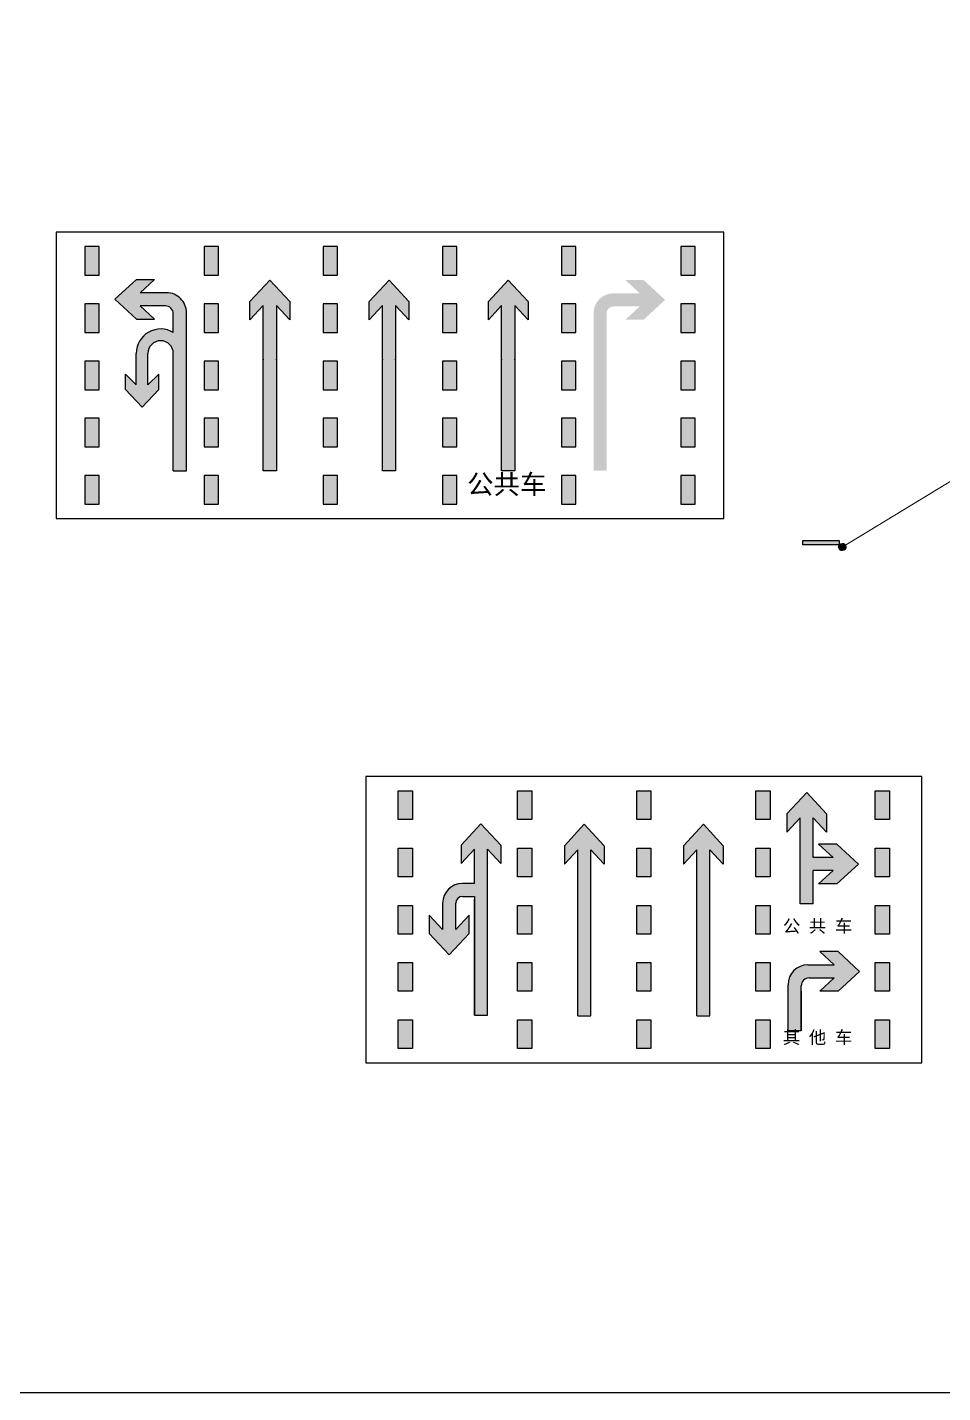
# Model space of a CAD drawing. Header units: millimetres. Extents: x 108070 to 108876, y 12470 to 12955.
# Drawn here: x 108346.4 to 108384.2, y 12720.9 to 12777.3 of the extents above; entities that cross this region are included whole.
import ezdxf

# ---------------------------------------------------------------- set-up
doc = ezdxf.new("R2010")
doc.units = ezdxf.units.MM
doc.header["$LTSCALE"] = 10
doc.layers.get('0').update_dxf_attribs({"linetype": 'CONTINUOUS'})
doc.layers.add('@-交通标志', color=7, linetype='CONTINUOUS')
doc.styles.add('黑体', font='simhei.ttf')

# ---------------------------------------------------------------- blocks, each defined once
blk = doc.blocks.new('A$C4A233A8C')
at = {"layer": '@-交通标志'}
blk.add_hatch(color=256, dxfattribs=at).paths.add_polyline_path([(-1.62601912766695, -0.2661106111481786), (-1.564308024942875, -0.4450140511617064), (-0.1465055644512177, 0.04404392559081316), (-0.208216667175293, 0.222947365604341)])
h = blk.add_hatch(color=256, dxfattribs=at)
edge = h.paths.add_edge_path()
edge.add_ellipse((-0.002069830894470215, 0.003567761741578579), major_axis=(0.1060660184015753, 0.1060660184015753), ratio=0.999999997857393, start_angle=334.0314049956834, end_angle=514.0314049956834)
edge.add_ellipse((-0.002069830894470215, 0.003567761741578579), major_axis=(0.1060660184015753, 0.1060660184015753), ratio=0.999999997857393, start_angle=154.0314049956834, end_angle=334.0314049956834)
blk.add_line((-1.564308024942875, -0.4450140511617064), (-1.62601912766695, -0.2661106111481786))
for p, q in [((-1.62601912766695, -0.2661106111481786), (-0.208216667175293, 0.222947365604341)), ((-0.1465055644512177, 0.04404392559081316), (-1.564308024942875, -0.4450140511617064)), ((-0.208216667175293, 0.222947365604341), (-0.1465055644512177, 0.04404392559081316))]:
    blk.add_line(p, q, dxfattribs=at)
blk.add_ellipse((-0.002069830894470215, 0.003567761741578579), major_axis=(-0.1060660185912559, 0.106066018591256), ratio=0.9999999942807404, start_param=1.117558844947583, end_param=7.400744152127169, dxfattribs=at)
blk.add_point((0, 0), dxfattribs=at)
blk = doc.blocks.new('A$C14243C94')
at = {"layer": '@-交通标志'}
h = blk.add_hatch(color=256, dxfattribs=at)
h.paths.add_polyline_path([(1.180285700596869, 10.03242845507339), (1.770428550895303, 10.03242845507339), (1.770428550895303, 11.21271415567026), (1.180285700596869, 11.21271415567026)])
h.paths.add_polyline_path([(1.770428550895303, 8.852142754476517), (1.180285700596869, 8.852142754476517), (1.180285700596869, 7.671857053879648), (1.770428550895303, 7.671857053879648)])
h.paths.add_polyline_path([(1.770428550895303, 6.491571353282779), (1.180285700596869, 6.491571353282779), (1.180285700596869, 5.31128565268591), (1.770428550895303, 5.31128565268591)])
h.paths.add_polyline_path([(1.180285700596869, 2.950714251492172), (1.770428550895303, 2.950714251492172), (1.770428550895303, 4.130999952089041), (1.180285700596869, 4.130999952089041)])
h.paths.add_polyline_path([(1.180285700596869, 0.5901428502984345), (1.770428550895303, 0.5901428502984345), (1.770428550895303, 1.770428550895303), (1.180285700596869, 1.770428550895303)])
h = blk.add_hatch(color=256, dxfattribs=at)
h.paths.add_polyline_path([(6.098142786417156, 10.03242845507339), (6.688285636715591, 10.03242845507339), (6.688285636715591, 11.21271415567026), (6.098142786417156, 11.21271415567026)])
h.paths.add_polyline_path([(6.688285636715591, 8.852142754476517), (6.098142786417156, 8.852142754476517), (6.098142786417156, 7.671857053879648), (6.688285636715591, 7.671857053879648)])
h.paths.add_polyline_path([(6.688285636715591, 6.491571353282779), (6.098142786417156, 6.491571353282779), (6.098142786417156, 5.31128565268591), (6.688285636715591, 5.31128565268591)])
h.paths.add_polyline_path([(6.098142786417156, 2.950714251492172), (6.688285636715591, 2.950714251492172), (6.688285636715591, 4.130999952089041), (6.098142786417156, 4.130999952089041)])
h.paths.add_polyline_path([(6.098142786417156, 0.5901428502984345), (6.688285636715591, 0.5901428502984345), (6.688285636715591, 1.770428550895303), (6.098142786417156, 1.770428550895303)])
h = blk.add_hatch(color=256, dxfattribs=at)
h.paths.add_polyline_path([(11.01599987223744, 10.03242845507339), (11.60614272253588, 10.03242845507339), (11.60614272253588, 11.21271415567026), (11.01599987223744, 11.21271415567026)])
h.paths.add_polyline_path([(11.60614272253588, 8.852142754476517), (11.01599987223744, 8.852142754476517), (11.01599987223744, 7.671857053879648), (11.60614272253588, 7.671857053879648)])
h.paths.add_polyline_path([(11.60614272253588, 6.491571353282779), (11.01599987223744, 6.491571353282779), (11.01599987223744, 5.31128565268591), (11.60614272253588, 5.31128565268591)])
h.paths.add_polyline_path([(11.01599987223744, 2.950714251492172), (11.60614272253588, 2.950714251492172), (11.60614272253588, 4.130999952089041), (11.01599987223744, 4.130999952089041)])
h.paths.add_polyline_path([(11.01599987223744, 0.5901428502984345), (11.60614272253588, 0.5901428502984345), (11.60614272253588, 1.770428550895303), (11.01599987223744, 1.770428550895303)])
h = blk.add_hatch(color=256, dxfattribs=at)
h.paths.add_polyline_path([(15.93385695805773, 10.03242845507339), (16.52399980835617, 10.03242845507339), (16.52399980835617, 11.21271415567026), (15.93385695805773, 11.21271415567026)])
h.paths.add_polyline_path([(16.52399980835617, 8.852142754476517), (15.93385695805773, 8.852142754476517), (15.93385695805773, 7.671857053879648), (16.52399980835617, 7.671857053879648)])
h.paths.add_polyline_path([(16.52399980835617, 6.491571353282779), (15.93385695805773, 6.491571353282779), (15.93385695805773, 5.31128565268591), (16.52399980835617, 5.31128565268591)])
h.paths.add_polyline_path([(15.93385695805773, 2.950714251492172), (16.52399980835617, 2.950714251492172), (16.52399980835617, 4.130999952089041), (15.93385695805773, 4.130999952089041)])
h.paths.add_polyline_path([(15.93385695805773, 0.5901428502984345), (16.52399980835617, 0.5901428502984345), (16.52399980835617, 1.770428550895303), (15.93385695805773, 1.770428550895303)])
h = blk.add_hatch(color=256, dxfattribs=at)
h.paths.add_polyline_path([(20.85171404387802, 10.03242845507339), (21.44185689417645, 10.03242845507339), (21.44185689417645, 11.21271415567026), (20.85171404387802, 11.21271415567026)])
h.paths.add_polyline_path([(21.44185689417645, 8.852142754476517), (20.85171404387802, 8.852142754476517), (20.85171404387802, 7.671857053879648), (21.44185689417645, 7.671857053879648)])
h.paths.add_polyline_path([(21.44185689417645, 6.491571353282779), (20.85171404387802, 6.491571353282779), (20.85171404387802, 5.31128565268591), (21.44185689417645, 5.31128565268591)])
h.paths.add_polyline_path([(20.85171404387802, 2.950714251492172), (21.44185689417645, 2.950714251492172), (21.44185689417645, 4.130999952089041), (20.85171404387802, 4.130999952089041)])
h.paths.add_polyline_path([(20.85171404387802, 0.5901428502984345), (21.44185689417645, 0.5901428502984345), (21.44185689417645, 1.770428550895303), (20.85171404387802, 1.770428550895303)])
h = blk.add_hatch(color=256, dxfattribs=at)
h.paths.add_polyline_path([(25.76957112969831, 10.03242845507339), (26.35971397999674, 10.03242845507339), (26.35971397999674, 11.21271415567026), (25.76957112969831, 11.21271415567026)])
h.paths.add_polyline_path([(26.35971397999674, 8.852142754476517), (25.76957112969831, 8.852142754476517), (25.76957112969831, 7.671857053879648), (26.35971397999674, 7.671857053879648)])
h.paths.add_polyline_path([(26.35971397999674, 6.491571353282779), (25.76957112969831, 6.491571353282779), (25.76957112969831, 5.31128565268591), (26.35971397999674, 5.31128565268591)])
h.paths.add_polyline_path([(25.76957112969831, 2.950714251492172), (26.35971397999674, 2.950714251492172), (26.35971397999674, 4.130999952089041), (25.76957112969831, 4.130999952089041)])
h.paths.add_polyline_path([(25.76957112969831, 0.5901428502984345), (26.35971397999674, 0.5901428502984345), (26.35971397999674, 1.770428550895303), (25.76957112969831, 1.770428550895303)])
h = blk.add_hatch(color=256, dxfattribs=at)
edge = h.paths.add_edge_path()
edge.add_line((4.828672684860067, 1.967142834328115), (5.369636970703141, 1.967142834328115))
edge.add_line((5.369636970703141, 1.967142834328115), (5.369636970703141, 8.491153799728636))
edge.add_ellipse((4.549994113360299, 8.491153799728636), major_axis=(0.5795750191482512, 0.5795750191482512), ratio=0.9999999999943273, start_angle=314.9999999998375, end_angle=405.0000000001625)
edge.add_line((4.549994113360299, 9.31079664736535), (3.465114827384241, 9.31079664736535))
edge.add_line((3.465114827384241, 9.31079664736535), (4.058208398957504, 9.85995735528195))
edge.add_line((4.058208398957504, 9.85995735528195), (3.304136970196851, 9.85995735528195))
edge.add_line((3.304136970196851, 9.85995735528195), (2.41892268427182, 9.040314507645235))
edge.add_line((2.41892268427182, 9.040314507645235), (3.304136970196851, 8.22067166000852))
edge.add_line((3.304136970196851, 8.22067166000852), (4.058208398957504, 8.22067166000852))
edge.add_line((4.058208398957504, 8.22067166000852), (3.465114827384241, 8.769832367925119))
edge.add_line((3.465114827384241, 8.769832367925119), (4.500815541920019, 8.769832367925119))
edge.add_ellipse((4.500815541920019, 8.441975228870433), major_axis=(-0.2318300076625899, 0.2318300076625899), ratio=0.9999999999748259, start_angle=225.0000000007212, end_angle=314.9999999992788, ccw=False)
edge.add_line((4.828672684860067, 8.441975228870433), (4.828672684860067, 7.66912808638881))
edge.add_ellipse((4.305464413977461, 6.809691842679968), major_axis=(-0.7114694502337016, 0.7114694502337017), ratio=0.9999999999980875, start_angle=-76.33225179927057, end_angle=45.00000000005478)
edge.add_line((3.299294662283501, 6.809691842679968), (3.299294662283501, 5.51317575252142))
edge.add_line((3.299294662283501, 5.51317575252142), (2.856579971543397, 5.955890438021015))
edge.add_line((2.856579971543397, 5.955890438021015), (2.856579971543397, 5.314457228914762))
edge.add_line((2.856579971543397, 5.314457228914762), (3.540775402696454, 4.587499591931191))
edge.add_line((3.540775402696454, 4.587499591931191), (4.224970833849511, 5.314457228914762))
edge.add_line((4.224970833849511, 5.314457228914762), (4.224970833849511, 5.955890438021015))
edge.add_line((4.224970833849511, 5.955890438021015), (3.782256143094855, 5.51317575252142))
edge.add_line((3.782256143094855, 5.51317575252142), (3.782256143094855, 6.809691842679968))
edge.add_ellipse((4.305464413977461, 6.809691842679968), major_axis=(-0.3699641141261288, 0.3699641141261288), ratio=0.9999999999756094, start_angle=225.0000000006987, end_angle=405.0000000006987, ccw=False)
edge.add_line((4.828672684860067, 6.809691842679968), (4.828672684860067, 1.967142834328115))
for points in [[(9.631779743474908, 8.950499896191102), (8.812136895838194, 9.835714171640575), (7.992494048201479, 8.950499896191102), (7.992494048201479, 8.196428476367146), (8.541654756118078, 8.789522040915472), (8.541654756118078, 1.967142834328115), (9.08261903555831, 1.967142834328115), (9.08261903555831, 8.789522040919108), (9.631779743474908, 8.196428476367144)], [(14.5496368292952, 8.950499896191104), (13.72999398165848, 9.835714171640573), (12.91035113402177, 8.950499896191102), (12.91035113402177, 8.196428476367146), (13.45951184193836, 8.78952204091547), (13.45951184193837, 1.967142834328115), (14.0004761213786, 1.967142834328115), (14.0004761213786, 8.789522040919108), (14.5496368292952, 8.196428476367142)], [(18.37736892775865, 1.967142834328115), (18.91833320719888, 1.967142834328115), (18.91833320719888, 8.78952204091911), (19.46749391511548, 8.196428476367146), (19.46749391511548, 8.950499896191104), (18.64785106747877, 9.835714171640575), (17.82820821984205, 8.950499896191104), (17.82820821984205, 8.196428476367146), (18.37736892775865, 8.789522040915472)], [(22.17036274482962, 1.967142834328115), (22.17036274482962, 8.466910616087262, -0.414213562373127), (22.99000559246633, 9.286553463723976), (24.0748848656076, 9.286553463723976), (23.48179130104836, 9.835714171640575), (24.23586272087414, 9.835714171640575), (25.12107699632179, 9.01607132400386), (24.23586272087414, 8.196428476367146), (23.48179130104836, 8.196428476367146), (24.0748848656076, 8.745589184283745), (22.99000559246633, 8.745589184283745, 0.4142135623730794), (22.71132702426985, 8.466910616087262), (22.71132702426985, 1.967142834328115)]]:
    blk.add_hatch(color=256, dxfattribs=at).paths.add_polyline_path(points)
for p, q in [((27.53999968059361, 11.80285700596869), (0, 11.80285700596869)), ((0, 11.80285700596869), (0, 0)), ((27.53999968059361, 0), (27.53999968059361, 11.80285700596869)), ((27.53999968059361, 0), (27.53999968059361, 11.80285700596869)), ((1.180285700596869, 11.21271415567026), (1.180285700596869, 10.03242845507339)), ((1.770428550895303, 11.21271415567026), (1.180285700596869, 11.21271415567026)), ((1.770428550895303, 10.03242845507339), (1.770428550895303, 11.21271415567026)), ((6.098142786417156, 11.21271415567026), (6.098142786417156, 10.03242845507339)), ((6.688285636715591, 11.21271415567026), (6.098142786417156, 11.21271415567026)), ((6.688285636715591, 10.03242845507339), (6.688285636715591, 11.21271415567026)), ((11.01599987223744, 11.21271415567026), (11.01599987223744, 10.03242845507339)), ((11.60614272253588, 11.21271415567026), (11.01599987223744, 11.21271415567026)), ((11.60614272253588, 10.03242845507339), (11.60614272253588, 11.21271415567026)), ((15.93385695805773, 11.21271415567026), (15.93385695805773, 10.03242845507339)), ((16.52399980835617, 11.21271415567026), (15.93385695805773, 11.21271415567026)), ((16.52399980835617, 10.03242845507339), (16.52399980835617, 11.21271415567026)), ((20.85171404387802, 11.21271415567026), (20.85171404387802, 10.03242845507339)), ((21.44185689417645, 11.21271415567026), (20.85171404387802, 11.21271415567026)), ((21.44185689417645, 10.03242845507339), (21.44185689417645, 11.21271415567026)), ((25.76957112969831, 11.21271415567026), (25.76957112969831, 10.03242845507339)), ((26.35971397999674, 11.21271415567026), (25.76957112969831, 11.21271415567026)), ((26.35971397999674, 10.03242845507339), (26.35971397999674, 11.21271415567026)), ((1.180285700596869, 10.03242845507339), (1.770428550895303, 10.03242845507339)), ((2.41892268427182, 9.040314507645235), (3.304136970196851, 9.85995735528195)), ((3.304136970196851, 9.85995735528195), (4.058208398957504, 9.85995735528195)), ((3.465114827384241, 9.31079664736535), (4.058208398957504, 9.85995735528195)), ((6.098142786417156, 10.03242845507339), (6.688285636715591, 10.03242845507339)), ((11.01599987223744, 10.03242845507339), (11.60614272253588, 10.03242845507339)), ((15.93385695805773, 10.03242845507339), (16.52399980835617, 10.03242845507339)), ((20.85171404387802, 10.03242845507339), (21.44185689417645, 10.03242845507339)), ((25.76957112969831, 10.03242845507339), (26.35971397999674, 10.03242845507339)), ((2.41892268427182, 9.040314507645235), (3.304136970196851, 8.22067166000852)), ((4.549994113360299, 9.31079664736535), (3.465114827384241, 9.31079664736535)), ((1.180285700596869, 8.852142754476517), (1.180285700596869, 7.671857053879648)), ((1.770428550895303, 8.852142754476517), (1.180285700596869, 8.852142754476517)), ((1.770428550895303, 7.671857053879648), (1.770428550895303, 8.852142754476517)), ((3.465114827384241, 8.769832367925119), (4.058208398957504, 8.22067166000852)), ((4.500815541920019, 8.769832367925119), (3.465114827384241, 8.769832367925119)), ((5.369636970703141, 1.967142834328115), (5.369636970703141, 8.491153799728636)), ((6.098142786417156, 8.852142754476517), (6.098142786417156, 7.671857053879648)), ((6.688285636715591, 8.852142754476517), (6.098142786417156, 8.852142754476517)), ((6.688285636715591, 7.671857053879648), (6.688285636715591, 8.852142754476517)), ((11.01599987223744, 8.852142754476517), (11.01599987223744, 7.671857053879648)), ((11.60614272253588, 8.852142754476517), (11.01599987223744, 8.852142754476517)), ((11.60614272253588, 7.671857053879648), (11.60614272253588, 8.852142754476517)), ((15.93385695805773, 8.852142754476517), (15.93385695805773, 7.671857053879648)), ((16.52399980835617, 8.852142754476517), (15.93385695805773, 8.852142754476517)), ((16.52399980835617, 7.671857053879648), (16.52399980835617, 8.852142754476517)), ((20.85171404387802, 8.852142754476517), (20.85171404387802, 7.671857053879648)), ((21.44185689417645, 8.852142754476517), (20.85171404387802, 8.852142754476517)), ((21.44185689417645, 7.671857053879648), (21.44185689417645, 8.852142754476517)), ((25.76957112969831, 8.852142754476517), (25.76957112969831, 7.671857053879648)), ((26.35971397999674, 8.852142754476517), (25.76957112969831, 8.852142754476517)), ((26.35971397999674, 7.671857053879648), (26.35971397999674, 8.852142754476517)), ((3.304136970196851, 8.22067166000852), (4.058208398957504, 8.22067166000852)), ((4.828672684860067, 7.66912808638881), (4.828672684860067, 8.441975228870433)), ((1.180285700596869, 7.671857053879648), (1.770428550895303, 7.671857053879648)), ((6.098142786417156, 7.671857053879648), (6.688285636715591, 7.671857053879648)), ((11.01599987223744, 7.671857053879648), (11.60614272253588, 7.671857053879648)), ((15.93385695805773, 7.671857053879648), (16.52399980835617, 7.671857053879648)), ((20.85171404387802, 7.671857053879648), (21.44185689417645, 7.671857053879648)), ((25.76957112969831, 7.671857053879648), (26.35971397999674, 7.671857053879648)), ((3.299294662283501, 5.51317575252142), (3.299294662283501, 6.809691842679968)), ((3.782256143094855, 5.51317575252142), (3.782256143094855, 6.809691842679968)), ((4.828672684860067, 1.967142834328115), (4.828672684860067, 6.809691842679968)), ((1.180285700596869, 6.491571353282779), (1.180285700596869, 5.31128565268591)), ((1.770428550895303, 6.491571353282779), (1.180285700596869, 6.491571353282779)), ((1.770428550895303, 5.31128565268591), (1.770428550895303, 6.491571353282779)), ((6.098142786417156, 6.491571353282779), (6.098142786417156, 5.31128565268591)), ((6.688285636715591, 6.491571353282779), (6.098142786417156, 6.491571353282779)), ((6.688285636715591, 5.31128565268591), (6.688285636715591, 6.491571353282779)), ((11.01599987223744, 6.491571353282779), (11.01599987223744, 5.31128565268591)), ((11.60614272253588, 6.491571353282779), (11.01599987223744, 6.491571353282779)), ((11.60614272253588, 5.31128565268591), (11.60614272253588, 6.491571353282779)), ((15.93385695805773, 6.491571353282779), (15.93385695805773, 5.31128565268591)), ((16.52399980835617, 6.491571353282779), (15.93385695805773, 6.491571353282779)), ((16.52399980835617, 5.31128565268591), (16.52399980835617, 6.491571353282779)), ((20.85171404387802, 6.491571353282779), (20.85171404387802, 5.31128565268591)), ((21.44185689417645, 6.491571353282779), (20.85171404387802, 6.491571353282779)), ((21.44185689417645, 5.31128565268591), (21.44185689417645, 6.491571353282779)), ((25.76957112969831, 6.491571353282779), (25.76957112969831, 5.31128565268591)), ((26.35971397999674, 6.491571353282779), (25.76957112969831, 6.491571353282779)), ((26.35971397999674, 5.31128565268591), (26.35971397999674, 6.491571353282779)), ((2.856579971543397, 5.955890438021015), (3.299294662283501, 5.51317575252142)), ((2.856579971543397, 5.314457228914762), (2.856579971543397, 5.955890438021015)), ((4.224970833849511, 5.955890438021015), (3.782256143094855, 5.51317575252142)), ((4.224970833849511, 5.314457228914762), (4.224970833849511, 5.955890438021015)), ((1.180285700596869, 5.31128565268591), (1.770428550895303, 5.31128565268591)), ((3.540775402696454, 4.587499591931191), (2.856579971543397, 5.314457228914762)), ((3.540775402696454, 4.587499591931191), (4.224970833849511, 5.314457228914762)), ((6.098142786417156, 5.31128565268591), (6.688285636715591, 5.31128565268591)), ((11.01599987223744, 5.31128565268591), (11.60614272253588, 5.31128565268591)), ((15.93385695805773, 5.31128565268591), (16.52399980835617, 5.31128565268591)), ((20.85171404387802, 5.31128565268591), (21.44185689417645, 5.31128565268591)), ((25.76957112969831, 5.31128565268591), (26.35971397999674, 5.31128565268591)), ((1.180285700596869, 4.130999952089041), (1.180285700596869, 2.950714251492172)), ((1.770428550895303, 4.130999952089041), (1.180285700596869, 4.130999952089041)), ((1.770428550895303, 2.950714251492172), (1.770428550895303, 4.130999952089041)), ((6.098142786417156, 4.130999952089041), (6.098142786417156, 2.950714251492172)), ((6.688285636715591, 4.130999952089041), (6.098142786417156, 4.130999952089041)), ((6.688285636715591, 2.950714251492172), (6.688285636715591, 4.130999952089041)), ((11.01599987223744, 4.130999952089041), (11.01599987223744, 2.950714251492172)), ((11.60614272253588, 4.130999952089041), (11.01599987223744, 4.130999952089041)), ((11.60614272253588, 2.950714251492172), (11.60614272253588, 4.130999952089041)), ((15.93385695805773, 4.130999952089041), (15.93385695805773, 2.950714251492172)), ((16.52399980835617, 4.130999952089041), (15.93385695805773, 4.130999952089041)), ((16.52399980835617, 2.950714251492172), (16.52399980835617, 4.130999952089041)), ((20.85171404387802, 4.130999952089041), (20.85171404387802, 2.950714251492172)), ((21.44185689417645, 4.130999952089041), (20.85171404387802, 4.130999952089041)), ((21.44185689417645, 2.950714251492172), (21.44185689417645, 4.130999952089041)), ((25.76957112969831, 4.130999952089041), (25.76957112969831, 2.950714251492172)), ((26.35971397999674, 4.130999952089041), (25.76957112969831, 4.130999952089041)), ((26.35971397999674, 2.950714251492172), (26.35971397999674, 4.130999952089041)), ((1.180285700596869, 2.950714251492172), (1.770428550895303, 2.950714251492172)), ((6.098142786417156, 2.950714251492172), (6.688285636715591, 2.950714251492172)), ((11.01599987223744, 2.950714251492172), (11.60614272253588, 2.950714251492172)), ((15.93385695805773, 2.950714251492172), (16.52399980835617, 2.950714251492172)), ((20.85171404387802, 2.950714251492172), (21.44185689417645, 2.950714251492172)), ((25.76957112969831, 2.950714251492172), (26.35971397999674, 2.950714251492172)), ((1.180285700596869, 1.770428550895303), (1.180285700596869, 0.5901428502984345)), ((1.770428550895303, 1.770428550895303), (1.180285700596869, 1.770428550895303)), ((1.770428550895303, 0.5901428502984345), (1.770428550895303, 1.770428550895303)), ((4.828672684860067, 1.967142834328115), (5.369636970703141, 1.967142834328115)), ((6.098142786417156, 1.770428550895303), (6.098142786417156, 0.5901428502984345)), ((6.688285636715591, 1.770428550895303), (6.098142786417156, 1.770428550895303)), ((6.688285636715591, 0.5901428502984345), (6.688285636715591, 1.770428550895303)), ((11.01599987223744, 1.770428550895303), (11.01599987223744, 0.5901428502984345)), ((11.60614272253588, 1.770428550895303), (11.01599987223744, 1.770428550895303)), ((11.60614272253588, 0.5901428502984345), (11.60614272253588, 1.770428550895303)), ((15.93385695805773, 1.770428550895303), (15.93385695805773, 0.5901428502984345)), ((16.52399980835617, 1.770428550895303), (15.93385695805773, 1.770428550895303)), ((16.52399980835617, 0.5901428502984345), (16.52399980835617, 1.770428550895303)), ((20.85171404387802, 1.770428550895303), (20.85171404387802, 0.5901428502984345)), ((21.44185689417645, 1.770428550895303), (20.85171404387802, 1.770428550895303)), ((21.44185689417645, 0.5901428502984345), (21.44185689417645, 1.770428550895303)), ((25.76957112969831, 1.770428550895303), (25.76957112969831, 0.5901428502984345)), ((26.35971397999674, 1.770428550895303), (25.76957112969831, 1.770428550895303)), ((26.35971397999674, 0.5901428502984345), (26.35971397999674, 1.770428550895303)), ((1.180285700596869, 0.5901428502984345), (1.770428550895303, 0.5901428502984345)), ((6.098142786417156, 0.5901428502984345), (6.688285636715591, 0.5901428502984345)), ((11.01599987223744, 0.5901428502984345), (11.60614272253588, 0.5901428502984345)), ((15.93385695805773, 0.5901428502984345), (16.52399980835617, 0.5901428502984345)), ((20.85171404387802, 0.5901428502984345), (21.44185689417645, 0.5901428502984345)), ((25.76957112969831, 0.5901428502984345), (26.35971397999674, 0.5901428502984345)), ((0, 0), (27.53999968059361, 0))]:
    blk.add_line(p, q, dxfattribs=at)
for points in [[(9.631779743474908, 8.196428476367146), (9.08261903555831, 8.78952204091911), (9.08261903555831, 1.967142834328115), (8.541654756118078, 1.967142834328115), (8.541654756118078, 8.789522040915472), (7.992494048201479, 8.196428476367146), (7.992494048201479, 8.950499896191104), (8.812136895838194, 9.835714171640575), (9.631779743474908, 8.950499896191104)], [(14.5496368292952, 8.196428476367146), (14.0004761213786, 8.78952204091911), (14.0004761213786, 1.967142834328115), (13.45951184193837, 1.967142834328115), (13.45951184193837, 8.789522040915472), (12.91035113402177, 8.196428476367146), (12.91035113402177, 8.950499896191104), (13.72999398165848, 9.835714171640575), (14.5496368292952, 8.950499896191104)], [(19.46749391511548, 8.196428476367146), (18.91833320719888, 8.78952204091911), (18.91833320719888, 1.967142834328115), (18.37736892775865, 1.967142834328115), (18.37736892775865, 8.789522040915472), (17.82820821984205, 8.196428476367146), (17.82820821984205, 8.950499896191104), (18.64785106747877, 9.835714171640575), (19.46749391511548, 8.950499896191104)]]:
    blk.add_lwpolyline(points, close=True, dxfattribs=at)
for centre, major_axis, ratio, start_param, end_param in [((4.549994113360299, 8.491153799728636), (0.5795750191482512, 0.5795750191482512), 0.9999999999943274, 5.497787143779302, 7.06858347057987), ((4.500815541920019, 8.441975228870433), (-0.2318300076625899, 0.2318300076625899), 0.999999999974826, 3.926990816999829, 5.497787143769551), ((4.305464413977461, 6.809691842679968), (-0.7114694502337016, 0.7114694502337017), 0.9999999999980875, -1.332249119358637, 0.7853981633984044), ((4.305464413977461, 6.809691842679968), (-0.3699641141261288, 0.3699641141261288), 0.9999999999756094, 3.926990816999437, 7.06858347058923)]:
    blk.add_ellipse(centre, major_axis=major_axis, ratio=ratio, start_param=start_param, end_param=end_param, dxfattribs=at)
at = {"layer": '@-交通标志', "color": 0, "linetype": 'ByBlock'}
for p in [(8.541654756118078, 6.557142781093717), (9.08261903555831, 6.557142781093717), (13.45951184193837, 6.557142781093717), (14.0004761213786, 6.557142781093717), (18.37736892775865, 6.557142781093717), (18.91833320719888, 6.557142781093717)]:
    blk.add_point(p, dxfattribs=at)
at = {"layer": '@-交通标志'}
blk.add_solid([(6.055469265542342, 9.823911314633733), (6.059403551204014, 9.823911314633733), (6.057436408373178, 9.835714171640575)], dxfattribs=at)

msp = doc.modelspace()

# ---------------------------------------------------------------- hatches: boundary and pattern name
at = {"layer": '@-交通标志'}
h = msp.add_hatch(color=256, dxfattribs=at)
h.paths.add_polyline_path([(108377.0607492416, 12745.76082218402), (108376.4706063913, 12745.76082218402), (108376.4706063913, 12744.58053648343), (108377.0607492416, 12744.58053648343)])
h.paths.add_polyline_path([(108377.0607492416, 12743.40025078283), (108376.4706063913, 12743.40025078283), (108376.4706063913, 12742.21996508223), (108377.0607492416, 12742.21996508223)])
h.paths.add_polyline_path([(108377.0607492416, 12741.03967938163), (108376.4706063913, 12741.03967938163), (108376.4706063913, 12739.85939368104), (108377.0607492416, 12739.85939368104)])
h.paths.add_polyline_path([(108377.0607492416, 12738.67910798044), (108376.4706063913, 12738.67910798044), (108376.4706063913, 12737.49882227984), (108377.0607492416, 12737.49882227984)])
h.paths.add_polyline_path([(108377.0607492416, 12736.31853657925), (108376.4706063913, 12736.31853657925), (108376.4706063913, 12735.13825087865), (108377.0607492416, 12735.13825087865)])
h.paths.add_polyline_path([(108372.1428921558, 12745.76082218402), (108371.5527493055, 12745.76082218402), (108371.5527493055, 12744.58053648343), (108372.1428921558, 12744.58053648343)])
h.paths.add_polyline_path([(108372.1428921558, 12743.40025078283), (108371.5527493055, 12743.40025078283), (108371.5527493055, 12742.21996508223), (108372.1428921558, 12742.21996508223)])
h.paths.add_polyline_path([(108372.1428921558, 12741.03967938163), (108371.5527493055, 12741.03967938163), (108371.5527493055, 12739.85939368104), (108372.1428921558, 12739.85939368104)])
h.paths.add_polyline_path([(108372.1428921558, 12738.67910798044), (108371.5527493055, 12738.67910798044), (108371.5527493055, 12737.49882227984), (108372.1428921558, 12737.49882227984)])
h.paths.add_polyline_path([(108372.1428921558, 12736.31853657925), (108371.5527493055, 12736.31853657925), (108371.5527493055, 12735.13825087865), (108372.1428921558, 12735.13825087865)])
h.paths.add_polyline_path([(108367.22503507, 12736.31853657925), (108366.6348922197, 12736.31853657925), (108366.6348922197, 12735.13825087865), (108367.22503507, 12735.13825087865)])
h.paths.add_polyline_path([(108367.22503507, 12738.67910798044), (108366.6348922197, 12738.67910798044), (108366.6348922197, 12737.49882227984), (108367.22503507, 12737.49882227984)])
h.paths.add_polyline_path([(108367.22503507, 12741.03967938163), (108366.6348922197, 12741.03967938163), (108366.6348922197, 12739.85939368104), (108367.22503507, 12739.85939368104)])
h.paths.add_polyline_path([(108367.22503507, 12743.40025078283), (108366.6348922197, 12743.40025078283), (108366.6348922197, 12742.21996508223), (108367.22503507, 12742.21996508223)])
h.paths.add_polyline_path([(108367.22503507, 12745.76082218402), (108366.6348922197, 12745.76082218402), (108366.6348922197, 12744.58053648343), (108367.22503507, 12744.58053648343)])
h.paths.add_polyline_path([(108362.3071779841, 12745.76082218402), (108361.7170351338, 12745.76082218402), (108361.7170351338, 12744.58053648343), (108362.3071779841, 12744.58053648343)])
h.paths.add_polyline_path([(108362.3071779841, 12743.40025078283), (108361.7170351338, 12743.40025078283), (108361.7170351338, 12742.21996508223), (108362.3071779841, 12742.21996508223)])
h.paths.add_polyline_path([(108362.3071779841, 12741.03967938163), (108361.7170351338, 12741.03967938163), (108361.7170351338, 12739.85939368104), (108362.3071779841, 12739.85939368104)])
h.paths.add_polyline_path([(108362.3071779841, 12738.67910798044), (108361.7170351338, 12738.67910798044), (108361.7170351338, 12737.49882227984), (108362.3071779841, 12737.49882227984)])
h.paths.add_polyline_path([(108362.3071779841, 12736.31853657925), (108361.7170351338, 12736.31853657925), (108361.7170351338, 12735.13825087865), (108362.3071779841, 12735.13825087865)])
for points in [[(108378.5688938216, 12745.69525075621), (108377.7492509739, 12744.81003648076), (108377.7492509739, 12744.05596506094), (108378.2984116819, 12744.64905862549), (108378.2984116819, 12744.2772686298), (108378.2984116819, 12741.10525080945), (108378.8393759613, 12741.10525080945), (108378.8393759613, 12742.474054365), (108379.6537730947, 12742.474054365), (108379.0606795302, 12741.92489365708), (108379.81475095, 12741.92489365708), (108380.6999652254, 12742.74453650472), (108379.81475095, 12743.56417935236), (108379.0606795302, 12743.56417935236), (108379.6537730947, 12743.01501864444), (108378.8393759613, 12743.01501864444), (108378.8393759613, 12744.64905862549), (108379.3885366692, 12744.05596506094), (108379.3885366692, 12744.81003648076)], [(108365.3972320562, 12743.36187248311), (108365.9463927642, 12742.76877891856), (108365.9463927642, 12743.52285033838), (108365.1267499165, 12744.40806461383), (108364.3071070689, 12743.52285033838), (108364.3071070689, 12742.76877891856), (108364.8562677768, 12743.36187248311), (108364.8562677768, 12741.94913607092), (108364.3644820682, 12741.94913607092, 0.4142135623730951), (108363.5448392206, 12741.12949322328), (108363.5448392206, 12740.04461395015), (108362.9956785127, 12740.6377075147), (108362.9956785127, 12739.88363609488), (108363.8153213603, 12738.99842181943), (108364.6349642079, 12739.88363609488), (108364.6349642079, 12740.6377075147), (108364.0858035, 12740.04461395015), (108364.0858035, 12741.12949322328, -0.4142135623740978), (108364.3644820682, 12741.40817179148), (108364.8562677768, 12741.40817179148), (108364.8562677768, 12736.51525009288), (108365.3972320562, 12736.51525009288), (108365.3972320562, 12743.12797855294)], [(108369.6593743274, 12743.33763006927), (108370.2085350354, 12742.74453650472), (108370.2085350354, 12743.49860792454), (108369.3888921877, 12744.38382219999), (108368.5692493401, 12743.49860792454), (108368.5692493401, 12742.74453650472), (108369.118410048, 12743.33763006927), (108369.118410048, 12742.96584007358), (108369.118410048, 12736.51525086268), (108369.6593743274, 12736.51525086268)], [(108374.5772314133, 12743.33763006927), (108375.1263921212, 12742.74453650472), (108375.1263921212, 12743.49860792454), (108374.3067492735, 12744.38382219999), (108373.4871064259, 12743.49860792454), (108373.4871064259, 12742.74453650472), (108374.0362671338, 12743.33763006927), (108374.0362671338, 12742.96584007358), (108374.0362671338, 12736.51525086268), (108374.5772314133, 12736.51525086268)], [(108378.6687240713, 12738.04798298776), (108379.7044247736, 12738.04798298776), (108379.111331209, 12737.49882227984), (108379.8654026289, 12737.49882227984), (108380.7506169043, 12738.31846512748), (108379.8654026289, 12739.13810797512), (108379.111331209, 12739.13810797512), (108379.7044247736, 12738.5889472672), (108378.6195455004, 12738.5889472672, 0.4142135623730951), (108377.7999026528, 12737.76930441956), (108377.7999026528, 12735.85953658457), (108378.3408669323, 12735.85953658457), (108378.3408669323, 12737.49882227984), (108378.3408669323, 12737.72012584871, -0.4142135623730951)], [(108381.3884634771, 12735.13825087865), (108381.9786063274, 12735.13825087865), (108381.9786063274, 12736.31853657925), (108381.3884634771, 12736.31853657925)]]:
    msp.add_hatch(color=256, dxfattribs=at).paths.add_polyline_path(points)
h = msp.add_hatch(color=256, dxfattribs=at)
h.paths.add_polyline_path([(108381.9786063274, 12745.76082218402), (108381.3884634771, 12745.76082218402), (108381.3884634771, 12744.58053648343), (108381.9786063274, 12744.58053648343)])
h.paths.add_polyline_path([(108381.9786063274, 12743.40025078283), (108381.3884634771, 12743.40025078283), (108381.3884634771, 12742.21996508223), (108381.9786063274, 12742.21996508223)])
h.paths.add_polyline_path([(108381.9786063274, 12741.03967938163), (108381.3884634771, 12741.03967938163), (108381.3884634771, 12739.85939368104), (108381.9786063274, 12739.85939368104)])
h.paths.add_polyline_path([(108381.9786063274, 12738.67910798044), (108381.3884634771, 12738.67910798044), (108381.3884634771, 12737.49882227984), (108381.9786063274, 12737.49882227984)])

# ---------------------------------------------------------------- linework, layer by layer
at = {"layer": '@-交通标志', "lineweight": 0, "ltscale": 0.5}
msp.add_line((108385.6039472977, 12759.20271849536, 346.681), (108380.0366182515, 12755.82123037802, 346.681), dxfattribs=at)
at = {"layer": '@-交通标志'}
for p, q in [((108383.3228205975, 12746.35096503432), (108360.3728208637, 12746.35096503432)), ((108360.3728208637, 12746.35096503432), (108360.3728208637, 12734.54810802835)), ((108383.3228205975, 12734.54810802835), (108383.3228205975, 12746.35096503432)), ((108378.5688938216, 12745.69525075621), (108377.7492509739, 12744.81003648076)), ((108378.5688938216, 12745.69525075621), (108379.3885366692, 12744.81003648076)), ((108377.7492509739, 12744.81003648076), (108377.7492509739, 12744.05596506094)), ((108379.3885366692, 12744.81003648076), (108379.3885366692, 12744.05596506094)), ((108365.1267499165, 12744.40806461383), (108364.3071070689, 12743.52285033838)), ((108365.1267499165, 12744.40806461383), (108365.9463927642, 12743.52285033838)), ((108369.3888921877, 12744.38382219999), (108368.5692493401, 12743.49860792454)), ((108369.3888921877, 12744.38382219999), (108370.2085350354, 12743.49860792454)), ((108374.3067492735, 12744.38382219999), (108373.4871064259, 12743.49860792454)), ((108374.3067492735, 12744.38382219999), (108375.1263921212, 12743.49860792454)), ((108378.2984116819, 12744.64905862549), (108377.7492509739, 12744.05596506094)), ((108378.2984116819, 12744.2772686298), (108378.2984116819, 12744.64905862549)), ((108378.2984116819, 12741.10525080945), (108378.2984116819, 12744.2772686298)), ((108378.8393759613, 12743.01501864444), (108378.8393759613, 12744.64905862549)), ((108378.8393759613, 12744.64905862549), (108379.3885366692, 12744.05596506094)), ((108364.3071070689, 12743.52285033838), (108364.3071070689, 12742.76877891856)), ((108364.8562677768, 12743.36187248311), (108364.3071070689, 12742.76877891856)), ((108364.8562677768, 12741.94913607092), (108364.8562677768, 12743.36187248311)), ((108365.3972320562, 12741.72783250206), (108365.3972320562, 12743.36187248311)), ((108365.3972320562, 12743.36187248311), (108365.9463927642, 12742.76877891856)), ((108365.9463927642, 12743.52285033838), (108365.9463927642, 12742.76877891856)), ((108366.6348922197, 12743.40025078283), (108367.22503507, 12743.40025078283)), ((108366.6348922197, 12742.21996508223), (108366.6348922197, 12743.40025078283)), ((108367.22503507, 12743.40025078283), (108367.22503507, 12742.21996508223)), ((108368.5692493401, 12743.49860792454), (108368.5692493401, 12742.74453650472)), ((108369.118410048, 12743.33763006927), (108368.5692493401, 12742.74453650472)), ((108369.118410048, 12742.96584007358), (108369.118410048, 12743.33763006927)), ((108369.6593743274, 12736.49100767904), (108369.6593743274, 12743.33763006927)), ((108369.6593743274, 12743.33763006927), (108370.2085350354, 12742.74453650472)), ((108370.2085350354, 12743.49860792454), (108370.2085350354, 12742.74453650472)), ((108373.4871064259, 12743.49860792454), (108373.4871064259, 12742.74453650472)), ((108374.0362671338, 12743.33763006927), (108373.4871064259, 12742.74453650472)), ((108374.0362671338, 12742.96584007358), (108374.0362671338, 12743.33763006927)), ((108374.5772314133, 12743.33763006927), (108375.1263921212, 12742.74453650472)), ((108374.5772314133, 12736.49100767904), (108374.5772314133, 12743.33763006927)), ((108375.1263921212, 12743.49860792454), (108375.1263921212, 12742.74453650472)), ((108379.81475095, 12743.56417935236), (108379.0606795302, 12743.56417935236)), ((108379.6537730947, 12743.01501864444), (108379.0606795302, 12743.56417935236)), ((108380.6999652254, 12742.74453650472), (108379.81475095, 12743.56417935236)), ((108369.118410048, 12736.49100767904), (108369.118410048, 12742.96584007358)), ((108374.0362671338, 12736.49100767904), (108374.0362671338, 12742.96584007358)), ((108379.6537730947, 12743.01501864444), (108378.8393759613, 12743.01501864444)), ((108379.6537730947, 12742.474054365), (108378.8393759613, 12742.474054365)), ((108378.8393759613, 12741.10525080945), (108378.8393759613, 12742.474054365)), ((108379.6537730947, 12742.474054365), (108379.0606795302, 12741.92489365708)), ((108380.6999652254, 12742.74453650472), (108379.81475095, 12741.92489365708)), ((108367.22503507, 12742.21996508223), (108366.6348922197, 12742.21996508223)), ((108379.81475095, 12741.92489365708), (108379.0606795302, 12741.92489365708)), ((108364.8562677768, 12736.51525009288), (108364.8562677768, 12741.29521111317)), ((108365.3972320562, 12736.51525009288), (108365.3972320562, 12741.29521111317)), ((108366.6348922197, 12741.03967938163), (108367.22503507, 12741.03967938163)), ((108366.6348922197, 12739.85939368104), (108366.6348922197, 12741.03967938163)), ((108367.22503507, 12741.03967938163), (108367.22503507, 12739.85939368104)), ((108378.8393759613, 12741.10525080945), (108378.2984116819, 12741.10525080945)), ((108367.22503507, 12739.85939368104), (108366.6348922197, 12739.85939368104)), ((108379.7044247736, 12738.5889472672), (108379.111331209, 12739.13810797512)), ((108379.8654026289, 12739.13810797512), (108379.111331209, 12739.13810797512)), ((108380.7506169043, 12738.31846512748), (108379.8654026289, 12739.13810797512)), ((108378.6195455004, 12738.5889472672), (108379.7044247736, 12738.5889472672)), ((108378.6687240713, 12738.04798298776), (108379.7044247736, 12738.04798298776)), ((108379.7044247736, 12738.04798298776), (108379.111331209, 12737.49882227984)), ((108380.7506169043, 12738.31846512748), (108379.8654026289, 12737.49882227984)), ((108377.7999026528, 12735.85953658457), (108377.7999026528, 12737.76930441956)), ((108378.3408669323, 12735.85953658457), (108378.3408669323, 12737.72012584871)), ((108378.3408669323, 12737.49882227984), (108378.3408669323, 12735.85953658457)), ((108379.8654026289, 12737.49882227984), (108379.111331209, 12737.49882227984)), ((108369.118410048, 12736.49100767904), (108369.6593743274, 12736.49100767904)), ((108374.0362671338, 12736.49100767904), (108374.5772314133, 12736.49100767904)), ((108378.3408669323, 12735.85953658457), (108377.7999026528, 12735.85953658457)), ((108360.3728208637, 12734.54810802835), (108383.3228205975, 12734.54810802835))]:
    msp.add_line(p, q, dxfattribs=at)
at = {"layer": '@-交通标志', "color": 7}
for p, q in [((108365.3972320562, 12736.51525009288), (108365.3972320562, 12743.12797855294)), ((108364.8562677768, 12741.94913607092), (108364.3644820682, 12741.94913607092)), ((108364.3644820682, 12741.40817179148), (108364.8562677768, 12741.40817179148)), ((108364.8562677768, 12741.40817179148), (108364.8562677768, 12736.51525009288)), ((108363.5448392206, 12741.12949322328), (108363.5448392206, 12740.04461395015)), ((108364.0858035, 12740.04461395015), (108364.0858035, 12741.12949322328)), ((108363.5448392206, 12740.04461395015), (108362.9956785127, 12740.6377075147)), ((108362.9956785127, 12740.6377075147), (108362.9956785127, 12739.88363609488)), ((108364.6349642079, 12740.6377075147), (108364.0858035, 12740.04461395015)), ((108364.6349642079, 12739.88363609488), (108364.6349642079, 12740.6377075147)), ((108362.9956785127, 12739.88363609488), (108363.8153213603, 12738.99842181943)), ((108363.8153213603, 12738.99842181943), (108364.6349642079, 12739.88363609488)), ((108364.8562677768, 12736.51525009288), (108365.3972320562, 12736.51525009288))]:
    msp.add_line(p, q, dxfattribs=at)
at = {"layer": '@-交通标志'}
for points in [[(108344.1199944709, 12879.2993342061), (108577.0754468309, 12879.2993342061), (108577.0754468309, 12720.94097418995), (108344.1199944709, 12720.94097418995)], [(108361.7170351338, 12745.76082218402), (108362.3071779841, 12745.76082218402), (108362.3071779841, 12744.58053648343), (108361.7170351338, 12744.58053648343)], [(108366.6348922197, 12745.76082218402), (108367.22503507, 12745.76082218402), (108367.22503507, 12744.58053648343), (108366.6348922197, 12744.58053648343)], [(108371.5527493055, 12745.76082218402), (108372.1428921558, 12745.76082218402), (108372.1428921558, 12744.58053648343), (108371.5527493055, 12744.58053648343)], [(108376.4706063913, 12745.76082218402), (108377.0607492416, 12745.76082218402), (108377.0607492416, 12744.58053648343), (108376.4706063913, 12744.58053648343)], [(108381.3884634771, 12745.76082218402), (108381.9786063274, 12745.76082218402), (108381.9786063274, 12744.58053648343), (108381.3884634771, 12744.58053648343)], [(108361.7170351338, 12743.40025078283), (108362.3071779841, 12743.40025078283), (108362.3071779841, 12742.21996508223), (108361.7170351338, 12742.21996508223)], [(108371.5527493055, 12743.40025078283), (108372.1428921558, 12743.40025078283), (108372.1428921558, 12742.21996508223), (108371.5527493055, 12742.21996508223)], [(108376.4706063913, 12743.40025078283), (108377.0607492416, 12743.40025078283), (108377.0607492416, 12742.21996508223), (108376.4706063913, 12742.21996508223)], [(108381.3884634771, 12743.40025078283), (108381.9786063274, 12743.40025078283), (108381.9786063274, 12742.21996508223), (108381.3884634771, 12742.21996508223)], [(108361.7170351338, 12741.03967938163), (108362.3071779841, 12741.03967938163), (108362.3071779841, 12739.85939368104), (108361.7170351338, 12739.85939368104)], [(108371.5527493055, 12741.03967938163), (108372.1428921558, 12741.03967938163), (108372.1428921558, 12739.85939368104), (108371.5527493055, 12739.85939368104)], [(108376.4706063913, 12741.03967938163), (108377.0607492416, 12741.03967938163), (108377.0607492416, 12739.85939368104), (108376.4706063913, 12739.85939368104)], [(108381.3884634771, 12741.03967938163), (108381.9786063274, 12741.03967938163), (108381.9786063274, 12739.85939368104), (108381.3884634771, 12739.85939368104)], [(108361.7170351338, 12738.67910798044), (108362.3071779841, 12738.67910798044), (108362.3071779841, 12737.49882227984), (108361.7170351338, 12737.49882227984)], [(108366.6348922197, 12738.67910798044), (108367.22503507, 12738.67910798044), (108367.22503507, 12737.49882227984), (108366.6348922197, 12737.49882227984)], [(108371.5527493055, 12738.67910798044), (108372.1428921558, 12738.67910798044), (108372.1428921558, 12737.49882227984), (108371.5527493055, 12737.49882227984)], [(108376.4706063913, 12738.67910798044), (108377.0607492416, 12738.67910798044), (108377.0607492416, 12737.49882227984), (108376.4706063913, 12737.49882227984)], [(108381.3884634771, 12738.67910798044), (108381.9786063274, 12738.67910798044), (108381.9786063274, 12737.49882227984), (108381.3884634771, 12737.49882227984)], [(108361.7170351338, 12736.31853657925), (108362.3071779841, 12736.31853657925), (108362.3071779841, 12735.13825087865), (108361.7170351338, 12735.13825087865)], [(108366.6348922197, 12736.31853657925), (108367.22503507, 12736.31853657925), (108367.22503507, 12735.13825087865), (108366.6348922197, 12735.13825087865)], [(108371.5527493055, 12736.31853657925), (108372.1428921558, 12736.31853657925), (108372.1428921558, 12735.13825087865), (108371.5527493055, 12735.13825087865)], [(108376.4706063913, 12736.31853657925), (108377.0607492416, 12736.31853657925), (108377.0607492416, 12735.13825087865), (108376.4706063913, 12735.13825087865)], [(108381.3884634771, 12736.31853657925), (108381.9786063274, 12736.31853657925), (108381.9786063274, 12735.13825087865), (108381.3884634771, 12735.13825087865)]]:
    msp.add_lwpolyline(points, close=True, dxfattribs=at)
at = {"layer": '@-交通标志', "color": 7}
for radius in [0.8196428476367146, 0.2786785681948131]:
    msp.add_arc((108364.3644820682, 12741.12949322328), radius, 90, 180, dxfattribs=at)
at = {"layer": '@-交通标志'}
for centre, radius in [((108378.6195455004, 12737.76930441956), 0.8196428476367146), ((108378.6687240713, 12737.72012584871), 0.3278571390546858)]:
    msp.add_arc(centre, radius, 90, 180, dxfattribs=at)

# ---------------------------------------------------------------- block references
msp.add_blockref('A$C14243C94', (108347.6032922358, 12756.99781528304, 346.681), dxfattribs=at)
at = {"layer": '@-交通标志', "ltscale": 2, "rotation": 340.96859460233}
msp.add_blockref('A$C4A233A8C', (108380.0374115469, 12755.81718268656, 346.681), dxfattribs=at)

# ---------------------------------------------------------------- texts
at = {"layer": '@-交通标志', "attachment_point": 1, "style": '黑体'}
for s, insert, char_height, width in [('公共车', (108364.552461944, 12758.81068394684), 0.8, 3.605083414193359), ('公 共 车', (108377.5853206623, 12740.44953653134), 0.5245714224874973, 3.278571390546858), ('其 他 车', (108377.5856230132, 12735.85953656714), 0.5245714224874973, 3.278571390546858)]:
    msp.add_mtext(s, dxfattribs=dict(at, insert=insert, char_height=char_height, width=width))

doc.saveas('drawing.dxf')
